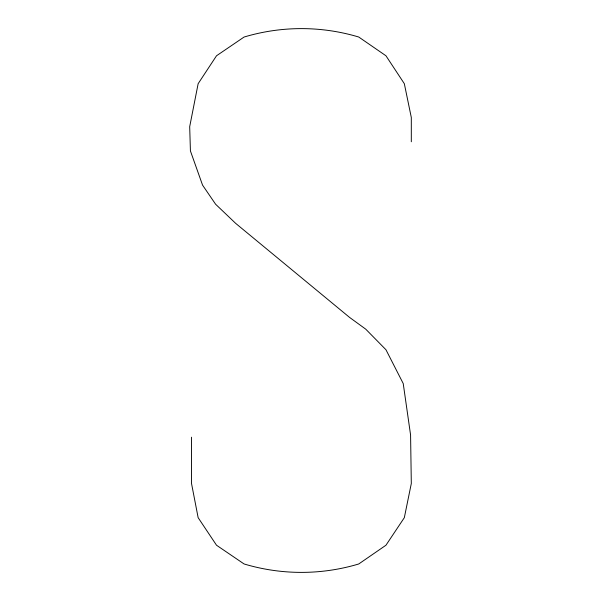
<?xml version="1.0" encoding="UTF-8"?>
<svg xmlns="http://www.w3.org/2000/svg" width="601" height="601" viewBox="0 0 601 601"><rect width="100%" height="100%" fill="white"/><g stroke="black" fill="none" stroke-linecap="round" stroke-linejoin="round"><path stroke-width="0.9" d="M411.309 141.761L411.309 117.503L404.33 83.697L385.955 55.773L358.752 37.029A199.464 199.464 0 0 0 244.081 37.037L216.518 55.773L198.142 83.697L189.691 126.691L190.419 150.941L202.552 185.116L215.601 204.227L235.63 223.332L349.564 317.403L365.739 329.16L385.955 349.737L403.226 383.543L410.581 434.989L411.309 483.497L404.33 517.671L385.955 545.227L358.752 563.971A199.464 199.464 0 0 1 244.081 563.963L216.518 545.227L198.142 517.671L191.524 483.497L191.524 437.197"/></g></svg>
